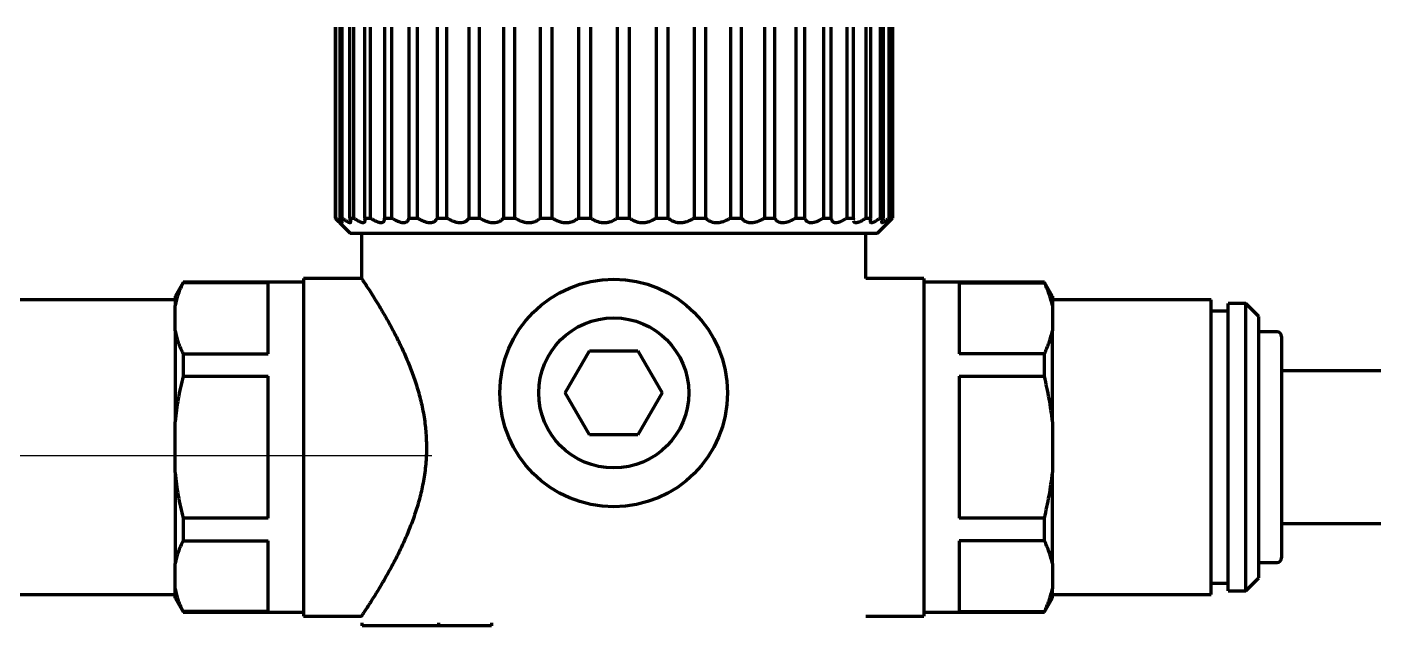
# Model space of a CAD drawing. Header units: inches. Extents: x -2983 to 7024, y 422 to 5529.
# Drawn here: x 6730.2 to 6818.8, y 2182.2 to 2221.4 of the extents above; entities that cross this region are included whole.
import ezdxf

# ---------------------------------------------------------------- set-up
doc = ezdxf.new("R2010")
doc.units = ezdxf.units.IN

# ---------------------------------------------------------------- blocks, each defined once
blk = doc.blocks.new('A$C773D0E90')
at = {"color": 4}
blk.add_line((-50, 0), (50, 0), dxfattribs=at)

msp = doc.modelspace()

# ---------------------------------------------------------------- linework, layer by layer
at = {"linetype": 'Continuous', "lineweight": 70}
for p, q in [((6750.395, 2221.392), (6750.395, 2208.892)), ((6750.451, 2208.892), (6750.451, 2221.392)), ((6750.694, 2221.392), (6750.694, 2208.892)), ((6750.861, 2208.892), (6750.861, 2221.392)), ((6751.341, 2221.392), (6751.341, 2208.892)), ((6751.617, 2208.892), (6751.617, 2221.392)), ((6752.326, 2221.392), (6752.326, 2208.892)), ((6752.703, 2208.892), (6752.703, 2221.392)), ((6753.627, 2221.392), (6753.627, 2208.892)), ((6754.1, 2208.892), (6754.1, 2221.392)), ((6755.22, 2221.392), (6755.22, 2208.892)), ((6755.779, 2208.892), (6755.779, 2221.392)), ((6757.074, 2221.392), (6757.074, 2208.892)), ((6757.708, 2208.892), (6757.708, 2221.392)), ((6759.153, 2221.392), (6759.153, 2208.892)), ((6759.85, 2208.892), (6759.85, 2221.392)), ((6761.416, 2221.392), (6761.416, 2208.892)), ((6762.162, 2208.892), (6762.162, 2221.392)), ((6763.82, 2221.392), (6763.82, 2208.892)), ((6764.6, 2208.892), (6764.6, 2221.392)), ((6766.317, 2221.392), (6766.317, 2208.892)), ((6767.117, 2208.892), (6767.117, 2221.392)), ((6768.859, 2221.392), (6768.859, 2208.892)), ((6769.663, 2208.892), (6769.663, 2221.392)), ((6771.396, 2221.392), (6771.396, 2208.892)), ((6772.189, 2208.892), (6772.189, 2221.392)), ((6773.88, 2221.392), (6773.88, 2208.892)), ((6774.645, 2208.892), (6774.645, 2221.392)), ((6776.261, 2221.392), (6776.261, 2208.892)), ((6776.984, 2208.892), (6776.984, 2221.392)), ((6778.494, 2221.392), (6778.494, 2208.892)), ((6779.16, 2208.892), (6779.16, 2221.392)), ((6780.534, 2221.392), (6780.534, 2208.892)), ((6781.132, 2208.892), (6781.132, 2221.392)), ((6782.343, 2221.392), (6782.343, 2208.892)), ((6782.86, 2208.892), (6782.86, 2221.392)), ((6783.884, 2221.392), (6783.884, 2208.892)), ((6784.31, 2208.892), (6784.31, 2221.392)), ((6785.129, 2221.392), (6785.129, 2208.892)), ((6785.456, 2208.892), (6785.456, 2221.392)), ((6786.052, 2221.392), (6786.052, 2208.892)), ((6786.274, 2208.892), (6786.274, 2221.392)), ((6786.636, 2221.392), (6786.636, 2208.892)), ((6786.748, 2208.892), (6786.748, 2221.392)), ((6786.87, 2221.392), (6786.87, 2208.892)), ((6786.874, 2208.892), (6786.874, 2221.392)), ((6750.395, 2208.892), (6750.451, 2208.892)), ((6750.674, 2208.592), (6751.374, 2207.892)), ((6750.694, 2208.892), (6750.861, 2208.892)), ((6751.341, 2208.892), (6751.617, 2208.892)), ((6752.326, 2208.892), (6752.703, 2208.892)), ((6753.627, 2208.892), (6754.1, 2208.892)), ((6755.22, 2208.892), (6755.779, 2208.892)), ((6757.074, 2208.892), (6757.708, 2208.892)), ((6759.153, 2208.892), (6759.85, 2208.892)), ((6761.416, 2208.892), (6762.162, 2208.892)), ((6763.82, 2208.892), (6764.6, 2208.892)), ((6766.317, 2208.892), (6767.117, 2208.892)), ((6768.859, 2208.892), (6769.663, 2208.892)), ((6771.396, 2208.892), (6772.189, 2208.892)), ((6773.88, 2208.892), (6774.645, 2208.892)), ((6776.261, 2208.892), (6776.984, 2208.892)), ((6778.494, 2208.892), (6779.16, 2208.892)), ((6780.534, 2208.892), (6781.132, 2208.892)), ((6782.343, 2208.892), (6782.86, 2208.892)), ((6783.884, 2208.892), (6784.31, 2208.892)), ((6784.31, 2208.892), (6784.298, 2208.784)), ((6785.129, 2208.892), (6785.456, 2208.892)), ((6785.874, 2207.892), (6786.874, 2208.892)), ((6786.052, 2208.892), (6786.274, 2208.892)), ((6786.636, 2208.892), (6786.748, 2208.892)), ((6786.874, 2208.892), (6786.87, 2208.892)), ((6751.374, 2207.892), (6785.874, 2207.892)), ((6752.124, 2207.892), (6752.124, 2204.942)), ((6785.124, 2204.942), (6785.124, 2207.892)), ((6748.324, 2204.942), (6748.324, 2193.892)), ((6752.124, 2204.942), (6748.324, 2204.942)), ((6788.924, 2204.942), (6785.124, 2204.942)), ((6788.924, 2204.942), (6788.924, 2182.842)), ((6740.449, 2204.692), (6739.924, 2203.783)), ((6740.449, 2204.658), (6740.449, 2204.692)), ((6748.324, 2204.692), (6740.449, 2204.692)), ((6746.024, 2204.658), (6740.449, 2204.658)), ((6746.024, 2200.013), (6746.024, 2204.658)), ((6796.8, 2204.692), (6788.924, 2204.692)), ((6791.224, 2204.658), (6791.224, 2200.013)), ((6791.224, 2204.658), (6796.8, 2204.658)), ((6796.8, 2204.692), (6796.8, 2204.658)), ((6797.324, 2203.783), (6796.8, 2204.692)), ((6739.924, 2203.542), (6729.524, 2203.542)), ((6739.924, 2203.783), (6739.924, 2203.168)), ((6739.924, 2201.503), (6739.924, 2203.168)), ((6797.324, 2203.783), (6797.324, 2203.168)), ((6807.724, 2203.542), (6797.324, 2203.542)), ((6797.324, 2203.168), (6797.324, 2201.503)), ((6807.724, 2184.242), (6807.724, 2203.542)), ((6808.824, 2184.492), (6808.824, 2203.292)), ((6809.974, 2203.292), (6808.824, 2203.292)), ((6809.974, 2184.492), (6809.974, 2203.292)), ((6810.824, 2202.442), (6809.974, 2203.292)), ((6808.824, 2202.792), (6807.724, 2202.792)), ((6810.824, 2185.342), (6810.824, 2202.442)), ((6739.924, 2201.503), (6739.924, 2195.557)), ((6797.324, 2195.557), (6797.324, 2201.503)), ((6812.024, 2201.442), (6810.824, 2201.442)), ((6812.324, 2201.142), (6812.324, 2186.642)), ((6740.449, 2200.013), (6746.024, 2200.013)), ((6740.449, 2200.013), (6740.449, 2198.537)), ((6765.449, 2197.442), (6767.037, 2200.192)), ((6767.037, 2200.192), (6770.212, 2200.192)), ((6770.212, 2200.192), (6771.8, 2197.442)), ((6796.8, 2200.013), (6791.224, 2200.013)), ((6796.8, 2198.537), (6796.8, 2200.013)), ((6818.823, 2198.892), (6812.324, 2198.892)), ((6740.449, 2198.537), (6746.024, 2198.537)), ((6746.024, 2189.247), (6746.024, 2198.537)), ((6791.224, 2198.537), (6791.224, 2189.247)), ((6791.224, 2198.537), (6796.8, 2198.537)), ((6767.037, 2194.692), (6765.449, 2197.442)), ((6771.8, 2197.442), (6770.212, 2194.692)), ((6739.924, 2192.227), (6739.924, 2195.557)), ((6797.324, 2195.557), (6797.324, 2192.227)), ((6770.212, 2194.692), (6767.037, 2194.692)), ((6748.324, 2193.892), (6748.324, 2182.842)), ((6739.924, 2192.227), (6739.924, 2186.281)), ((6797.324, 2186.281), (6797.324, 2192.227)), ((6746.024, 2189.247), (6740.449, 2189.247)), ((6740.449, 2189.247), (6740.449, 2187.771)), ((6796.8, 2189.247), (6791.224, 2189.247)), ((6796.8, 2187.771), (6796.8, 2189.247)), ((6812.324, 2188.892), (6818.823, 2188.892)), ((6740.449, 2187.771), (6746.024, 2187.771)), ((6746.024, 2183.126), (6746.024, 2187.771)), ((6791.224, 2187.771), (6791.224, 2183.126)), ((6796.8, 2187.771), (6791.224, 2187.771)), ((6739.924, 2184.616), (6739.924, 2186.281)), ((6797.324, 2186.281), (6797.324, 2184.616)), ((6810.824, 2186.342), (6812.024, 2186.342)), ((6739.924, 2184.001), (6739.924, 2184.616)), ((6797.324, 2184.001), (6797.324, 2184.616)), ((6807.724, 2184.992), (6808.824, 2184.992)), ((6808.824, 2184.492), (6809.974, 2184.492)), ((6809.974, 2184.492), (6810.824, 2185.342)), ((6729.524, 2184.242), (6739.924, 2184.242)), ((6739.924, 2184.001), (6740.449, 2183.092)), ((6796.8, 2183.092), (6797.324, 2184.001)), ((6797.324, 2184.242), (6807.724, 2184.242)), ((6746.024, 2183.126), (6740.449, 2183.126)), ((6740.449, 2183.126), (6740.449, 2183.092)), ((6740.449, 2183.092), (6748.324, 2183.092)), ((6748.324, 2182.842), (6752.124, 2182.842)), ((6785.124, 2182.842), (6788.924, 2182.842)), ((6788.924, 2183.092), (6796.8, 2183.092)), ((6791.224, 2183.126), (6796.8, 2183.126)), ((6796.8, 2183.092), (6796.8, 2183.126)), ((6752.155, 2182.192), (6752.155, 2182.392)), ((6757.155, 2182.192), (6752.155, 2182.192)), ((6757.155, 2182.392), (6757.155, 2182.192)), ((6760.619, 2182.192), (6757.155, 2182.192)), ((6760.619, 2182.392), (6760.619, 2182.192))]:
    msp.add_line(p, q, dxfattribs=at)
for radius in [7.45, 4.91]:
    msp.add_circle((6768.624, 2197.442), radius, dxfattribs=at)
for centre, start, end in [((6812.024, 2201.142), 0, 90), ((6812.024, 2186.642), 270, 0)]:
    msp.add_arc(centre, 0.3, start, end, dxfattribs=at)
for points, knots in [([(6750.674, 2208.592), (6750.674, 2208.592), (6750.667, 2208.599), (6750.648, 2208.621), (6750.64, 2208.63), (6750.625, 2208.645), (6750.62, 2208.651), (6750.609, 2208.663), (6750.603, 2208.669), (6750.572, 2208.703), (6750.542, 2208.735), (6750.5, 2208.78), (6750.491, 2208.79), (6750.473, 2208.809), (6750.445, 2208.839), (6750.416, 2208.87), (6750.395, 2208.892)], [0, 0, 0, 0, 0.249367, 0.249367, 0.374472, 0.374472, 0.437025, 0.437025, 0.499578, 0.499578, 0.749789, 0.749789, 0.812342, 0.812342, 0.874894, 1, 1, 1, 1]), ([(6750.451, 2208.892), (6750.5, 2208.848), (6750.546, 2208.808), (6750.609, 2208.754), (6750.63, 2208.737), (6750.659, 2208.713), (6750.669, 2208.705), (6750.688, 2208.69), (6750.697, 2208.683), (6750.74, 2208.649), (6750.77, 2208.629), (6750.806, 2208.607), (6750.817, 2208.601), (6750.831, 2208.596), (6750.835, 2208.594), (6750.843, 2208.593), (6750.846, 2208.592), (6750.86, 2208.592), (6750.865, 2208.599), (6750.863, 2208.617), (6750.862, 2208.621), (6750.859, 2208.63), (6750.854, 2208.645), (6750.846, 2208.662), (6750.831, 2208.689), (6750.823, 2208.704), (6750.803, 2208.736), (6750.792, 2208.753), (6750.755, 2208.808), (6750.726, 2208.848), (6750.694, 2208.892)], [0, 0, 0, 0, 0.125, 0.125, 0.1875, 0.1875, 0.21875, 0.21875, 0.25, 0.25, 0.375, 0.375, 0.4375, 0.4375, 0.46875, 0.46875, 0.5, 0.5, 0.625, 0.625, 0.65625, 0.65625, 0.6875, 0.75, 0.75, 0.8125, 0.8125, 0.875, 0.875, 1, 1, 1, 1]), ([(6750.861, 2208.892), (6750.916, 2208.848), (6750.969, 2208.808), (6751.045, 2208.754), (6751.07, 2208.737), (6751.106, 2208.713), (6751.118, 2208.705), (6751.141, 2208.69), (6751.152, 2208.683), (6751.208, 2208.649), (6751.247, 2208.629), (6751.299, 2208.607), (6751.315, 2208.601), (6751.337, 2208.596), (6751.344, 2208.594), (6751.357, 2208.593), (6751.364, 2208.592), (6751.392, 2208.592), (6751.408, 2208.599), (6751.42, 2208.617), (6751.422, 2208.621), (6751.425, 2208.63), (6751.428, 2208.645), (6751.428, 2208.662), (6751.425, 2208.689), (6751.421, 2208.704), (6751.412, 2208.736), (6751.406, 2208.753), (6751.384, 2208.808), (6751.365, 2208.848), (6751.341, 2208.892)], [0, 0, 0, 0, 0.125, 0.125, 0.1875, 0.1875, 0.21875, 0.21875, 0.25, 0.25, 0.375, 0.375, 0.4375, 0.4375, 0.46875, 0.46875, 0.5, 0.5, 0.625, 0.625, 0.65625, 0.65625, 0.6875, 0.75, 0.75, 0.8125, 0.8125, 0.875, 0.875, 1, 1, 1, 1]), ([(6751.617, 2208.892), (6751.677, 2208.848), (6751.737, 2208.808), (6751.823, 2208.754), (6751.851, 2208.737), (6751.893, 2208.713), (6751.907, 2208.705), (6751.934, 2208.69), (6751.948, 2208.683), (6752.014, 2208.649), (6752.063, 2208.629), (6752.129, 2208.607), (6752.15, 2208.601), (6752.18, 2208.596), (6752.19, 2208.594), (6752.208, 2208.593), (6752.217, 2208.592), (6752.259, 2208.592), (6752.286, 2208.599), (6752.312, 2208.617), (6752.317, 2208.621), (6752.325, 2208.63), (6752.337, 2208.645), (6752.345, 2208.662), (6752.353, 2208.689), (6752.355, 2208.704), (6752.356, 2208.736), (6752.355, 2208.753), (6752.349, 2208.808), (6752.34, 2208.848), (6752.326, 2208.892)], [0, 0, 0, 0, 0.125, 0.125, 0.1875, 0.1875, 0.21875, 0.21875, 0.25, 0.25, 0.375, 0.375, 0.4375, 0.4375, 0.46875, 0.46875, 0.5, 0.5, 0.625, 0.625, 0.65625, 0.65625, 0.6875, 0.75, 0.75, 0.8125, 0.8125, 0.875, 0.875, 1, 1, 1, 1]), ([(6752.703, 2208.892), (6752.768, 2208.848), (6752.833, 2208.808), (6752.928, 2208.754), (6752.959, 2208.737), (6753.006, 2208.713), (6753.022, 2208.705), (6753.053, 2208.69), (6753.068, 2208.683), (6753.143, 2208.649), (6753.2, 2208.629), (6753.28, 2208.607), (6753.306, 2208.601), (6753.343, 2208.596), (6753.355, 2208.594), (6753.379, 2208.593), (6753.39, 2208.592), (6753.445, 2208.592), (6753.482, 2208.599), (6753.522, 2208.617), (6753.529, 2208.621), (6753.543, 2208.63), (6753.563, 2208.645), (6753.579, 2208.662), (6753.597, 2208.689), (6753.605, 2208.704), (6753.617, 2208.736), (6753.621, 2208.753), (6753.631, 2208.808), (6753.631, 2208.848), (6753.627, 2208.892)], [0, 0, 0, 0, 0.125, 0.125, 0.1875, 0.1875, 0.21875, 0.21875, 0.25, 0.25, 0.375, 0.375, 0.4375, 0.4375, 0.46875, 0.46875, 0.5, 0.5, 0.625, 0.625, 0.65625, 0.65625, 0.6875, 0.75, 0.75, 0.8125, 0.8125, 0.875, 0.875, 1, 1, 1, 1]), ([(6754.1, 2208.892), (6754.168, 2208.848), (6754.236, 2208.808), (6754.338, 2208.754), (6754.372, 2208.737), (6754.423, 2208.713), (6754.44, 2208.705), (6754.474, 2208.69), (6754.491, 2208.683), (6754.574, 2208.649), (6754.638, 2208.629), (6754.73, 2208.607), (6754.76, 2208.601), (6754.804, 2208.596), (6754.818, 2208.594), (6754.846, 2208.593), (6754.86, 2208.592), (6754.926, 2208.592), (6754.973, 2208.599), (6755.025, 2208.617), (6755.035, 2208.621), (6755.055, 2208.63), (6755.082, 2208.645), (6755.106, 2208.662), (6755.135, 2208.689), (6755.147, 2208.704), (6755.17, 2208.736), (6755.179, 2208.753), (6755.204, 2208.808), (6755.215, 2208.848), (6755.22, 2208.892)], [0, 0, 0, 0, 0.125, 0.125, 0.1875, 0.1875, 0.21875, 0.21875, 0.25, 0.25, 0.375, 0.375, 0.4375, 0.4375, 0.46875, 0.46875, 0.5, 0.5, 0.625, 0.625, 0.65625, 0.65625, 0.6875, 0.75, 0.75, 0.8125, 0.8125, 0.875, 0.875, 1, 1, 1, 1]), ([(6755.779, 2208.892), (6755.849, 2208.848), (6755.92, 2208.808), (6756.027, 2208.754), (6756.062, 2208.737), (6756.117, 2208.713), (6756.135, 2208.705), (6756.171, 2208.69), (6756.189, 2208.683), (6756.278, 2208.649), (6756.348, 2208.629), (6756.45, 2208.607), (6756.484, 2208.601), (6756.533, 2208.596), (6756.55, 2208.594), (6756.581, 2208.593), (6756.597, 2208.592), (6756.673, 2208.592), (6756.73, 2208.599), (6756.794, 2208.617), (6756.806, 2208.621), (6756.83, 2208.63), (6756.865, 2208.645), (6756.896, 2208.662), (6756.934, 2208.689), (6756.952, 2208.704), (6756.985, 2208.736), (6756.999, 2208.753), (6757.039, 2208.808), (6757.059, 2208.848), (6757.074, 2208.892)], [0, 0, 0, 0, 0.125, 0.125, 0.1875, 0.1875, 0.21875, 0.21875, 0.25, 0.25, 0.375, 0.375, 0.4375, 0.4375, 0.46875, 0.46875, 0.5, 0.5, 0.625, 0.625, 0.65625, 0.65625, 0.6875, 0.75, 0.75, 0.8125, 0.8125, 0.875, 0.875, 1, 1, 1, 1]), ([(6757.708, 2208.892), (6757.779, 2208.848), (6757.85, 2208.808), (6757.96, 2208.754), (6757.997, 2208.737), (6758.053, 2208.713), (6758.072, 2208.705), (6758.11, 2208.69), (6758.129, 2208.683), (6758.223, 2208.649), (6758.297, 2208.629), (6758.407, 2208.607), (6758.444, 2208.601), (6758.498, 2208.596), (6758.516, 2208.594), (6758.551, 2208.593), (6758.569, 2208.592), (6758.654, 2208.592), (6758.718, 2208.599), (6758.792, 2208.617), (6758.807, 2208.621), (6758.835, 2208.63), (6758.876, 2208.645), (6758.914, 2208.662), (6758.962, 2208.689), (6758.984, 2208.704), (6759.026, 2208.736), (6759.045, 2208.753), (6759.099, 2208.808), (6759.128, 2208.848), (6759.153, 2208.892)], [0, 0, 0, 0, 0.125, 0.125, 0.1875, 0.1875, 0.21875, 0.21875, 0.25, 0.25, 0.375, 0.375, 0.4375, 0.4375, 0.46875, 0.46875, 0.5, 0.5, 0.625, 0.625, 0.65625, 0.65625, 0.6875, 0.75, 0.75, 0.8125, 0.8125, 0.875, 0.875, 1, 1, 1, 1]), ([(6759.85, 2208.892), (6759.919, 2208.848), (6759.991, 2208.808), (6760.101, 2208.754), (6760.139, 2208.737), (6760.196, 2208.713), (6760.215, 2208.705), (6760.254, 2208.69), (6760.273, 2208.683), (6760.37, 2208.649), (6760.447, 2208.629), (6760.563, 2208.607), (6760.602, 2208.601), (6760.66, 2208.596), (6760.679, 2208.594), (6760.717, 2208.593), (6760.736, 2208.592), (6760.828, 2208.592), (6760.899, 2208.599), (6760.982, 2208.617), (6760.998, 2208.621), (6761.031, 2208.63), (6761.078, 2208.645), (6761.121, 2208.662), (6761.177, 2208.689), (6761.204, 2208.704), (6761.254, 2208.736), (6761.278, 2208.753), (6761.344, 2208.808), (6761.383, 2208.848), (6761.416, 2208.892)], [0, 0, 0, 0, 0.125, 0.125, 0.1875, 0.1875, 0.21875, 0.21875, 0.25, 0.25, 0.375, 0.375, 0.4375, 0.4375, 0.46875, 0.46875, 0.5, 0.5, 0.625, 0.625, 0.65625, 0.65625, 0.6875, 0.75, 0.75, 0.8125, 0.8125, 0.875, 0.875, 1, 1, 1, 1]), ([(6762.162, 2208.892), (6762.23, 2208.848), (6762.299, 2208.808), (6762.409, 2208.754), (6762.446, 2208.737), (6762.503, 2208.713), (6762.522, 2208.705), (6762.561, 2208.69), (6762.58, 2208.683), (6762.678, 2208.649), (6762.757, 2208.629), (6762.876, 2208.607), (6762.916, 2208.601), (6762.977, 2208.596), (6762.997, 2208.594), (6763.037, 2208.593), (6763.056, 2208.592), (6763.154, 2208.592), (6763.23, 2208.599), (6763.321, 2208.617), (6763.339, 2208.621), (6763.374, 2208.63), (6763.426, 2208.645), (6763.475, 2208.662), (6763.537, 2208.689), (6763.568, 2208.704), (6763.626, 2208.736), (6763.653, 2208.753), (6763.731, 2208.808), (6763.778, 2208.848), (6763.82, 2208.892)], [0, 0, 0, 0, 0.125, 0.125, 0.1875, 0.1875, 0.21875, 0.21875, 0.25, 0.25, 0.375, 0.375, 0.4375, 0.4375, 0.46875, 0.46875, 0.5, 0.5, 0.625, 0.625, 0.65625, 0.65625, 0.6875, 0.75, 0.75, 0.8125, 0.8125, 0.875, 0.875, 1, 1, 1, 1]), ([(6764.6, 2208.892), (6764.664, 2208.848), (6764.731, 2208.808), (6764.837, 2208.754), (6764.873, 2208.737), (6764.928, 2208.713), (6764.947, 2208.705), (6764.985, 2208.69), (6765.005, 2208.683), (6765.101, 2208.649), (6765.18, 2208.629), (6765.301, 2208.607), (6765.342, 2208.601), (6765.404, 2208.596), (6765.424, 2208.594), (6765.465, 2208.593), (6765.486, 2208.592), (6765.587, 2208.592), (6765.666, 2208.599), (6765.763, 2208.617), (6765.782, 2208.621), (6765.819, 2208.63), (6765.875, 2208.645), (6765.928, 2208.662), (6765.997, 2208.689), (6766.03, 2208.704), (6766.094, 2208.736), (6766.125, 2208.753), (6766.214, 2208.808), (6766.268, 2208.848), (6766.317, 2208.892)], [0, 0, 0, 0, 0.125, 0.125, 0.1875, 0.1875, 0.21875, 0.21875, 0.25, 0.25, 0.375, 0.375, 0.4375, 0.4375, 0.46875, 0.46875, 0.5, 0.5, 0.625, 0.625, 0.65625, 0.65625, 0.6875, 0.75, 0.75, 0.8125, 0.8125, 0.875, 0.875, 1, 1, 1, 1]), ([(6767.117, 2208.892), (6767.176, 2208.848), (6767.238, 2208.808), (6767.338, 2208.754), (6767.373, 2208.737), (6767.426, 2208.713), (6767.444, 2208.705), (6767.481, 2208.69), (6767.5, 2208.683), (6767.593, 2208.649), (6767.67, 2208.629), (6767.79, 2208.607), (6767.831, 2208.601), (6767.893, 2208.596), (6767.914, 2208.594), (6767.955, 2208.593), (6767.976, 2208.592), (6768.079, 2208.592), (6768.16, 2208.599), (6768.26, 2208.617), (6768.28, 2208.621), (6768.32, 2208.63), (6768.378, 2208.645), (6768.434, 2208.662), (6768.507, 2208.689), (6768.543, 2208.704), (6768.612, 2208.736), (6768.646, 2208.753), (6768.743, 2208.808), (6768.803, 2208.848), (6768.859, 2208.892)], [0, 0, 0, 0, 0.125, 0.125, 0.1875, 0.1875, 0.21875, 0.21875, 0.25, 0.25, 0.375, 0.375, 0.4375, 0.4375, 0.46875, 0.46875, 0.5, 0.5, 0.625, 0.625, 0.65625, 0.65625, 0.6875, 0.75, 0.75, 0.8125, 0.8125, 0.875, 0.875, 1, 1, 1, 1]), ([(6769.663, 2208.892), (6769.716, 2208.848), (6769.773, 2208.808), (6769.865, 2208.754), (6769.897, 2208.737), (6769.947, 2208.713), (6769.964, 2208.705), (6769.999, 2208.69), (6770.016, 2208.683), (6770.105, 2208.649), (6770.179, 2208.629), (6770.296, 2208.607), (6770.336, 2208.601), (6770.397, 2208.596), (6770.417, 2208.594), (6770.458, 2208.593), (6770.479, 2208.592), (6770.581, 2208.592), (6770.663, 2208.599), (6770.765, 2208.617), (6770.785, 2208.621), (6770.826, 2208.63), (6770.885, 2208.645), (6770.944, 2208.662), (6771.02, 2208.689), (6771.057, 2208.704), (6771.131, 2208.736), (6771.166, 2208.753), (6771.27, 2208.808), (6771.335, 2208.848), (6771.396, 2208.892)], [0, 0, 0, 0, 0.125, 0.125, 0.1875, 0.1875, 0.21875, 0.21875, 0.25, 0.25, 0.375, 0.375, 0.4375, 0.4375, 0.46875, 0.46875, 0.5, 0.5, 0.625, 0.625, 0.65625, 0.65625, 0.6875, 0.75, 0.75, 0.8125, 0.8125, 0.875, 0.875, 1, 1, 1, 1]), ([(6772.189, 2208.892), (6772.234, 2208.848), (6772.285, 2208.808), (6772.368, 2208.754), (6772.397, 2208.737), (6772.443, 2208.713), (6772.458, 2208.705), (6772.49, 2208.69), (6772.506, 2208.683), (6772.588, 2208.649), (6772.658, 2208.629), (6772.769, 2208.607), (6772.807, 2208.601), (6772.866, 2208.596), (6772.886, 2208.594), (6772.926, 2208.593), (6772.945, 2208.592), (6773.045, 2208.592), (6773.126, 2208.599), (6773.228, 2208.617), (6773.248, 2208.621), (6773.289, 2208.63), (6773.349, 2208.645), (6773.408, 2208.662), (6773.486, 2208.689), (6773.524, 2208.704), (6773.6, 2208.736), (6773.637, 2208.753), (6773.745, 2208.808), (6773.814, 2208.848), (6773.88, 2208.892)], [0, 0, 0, 0, 0.125, 0.125, 0.1875, 0.1875, 0.21875, 0.21875, 0.25, 0.25, 0.375, 0.375, 0.4375, 0.4375, 0.46875, 0.46875, 0.5, 0.5, 0.625, 0.625, 0.65625, 0.65625, 0.6875, 0.75, 0.75, 0.8125, 0.8125, 0.875, 0.875, 1, 1, 1, 1]), ([(6774.645, 2208.892), (6774.683, 2208.848), (6774.725, 2208.808), (6774.798, 2208.754), (6774.823, 2208.737), (6774.864, 2208.713), (6774.877, 2208.705), (6774.906, 2208.69), (6774.92, 2208.683), (6774.995, 2208.649), (6775.058, 2208.629), (6775.162, 2208.607), (6775.197, 2208.601), (6775.253, 2208.596), (6775.271, 2208.594), (6775.309, 2208.593), (6775.328, 2208.592), (6775.423, 2208.592), (6775.501, 2208.599), (6775.601, 2208.617), (6775.621, 2208.621), (6775.661, 2208.63), (6775.721, 2208.645), (6775.78, 2208.662), (6775.858, 2208.689), (6775.896, 2208.704), (6775.973, 2208.736), (6776.011, 2208.753), (6776.121, 2208.808), (6776.192, 2208.848), (6776.261, 2208.892)], [0, 0, 0, 0, 0.125, 0.125, 0.1875, 0.1875, 0.21875, 0.21875, 0.25, 0.25, 0.375, 0.375, 0.4375, 0.4375, 0.46875, 0.46875, 0.5, 0.5, 0.625, 0.625, 0.65625, 0.65625, 0.6875, 0.75, 0.75, 0.8125, 0.8125, 0.875, 0.875, 1, 1, 1, 1]), ([(6776.984, 2208.892), (6777.013, 2208.848), (6777.047, 2208.808), (6777.107, 2208.754), (6777.129, 2208.737), (6777.163, 2208.713), (6777.175, 2208.705), (6777.2, 2208.69), (6777.212, 2208.683), (6777.277, 2208.649), (6777.333, 2208.629), (6777.427, 2208.607), (6777.459, 2208.601), (6777.51, 2208.596), (6777.528, 2208.594), (6777.563, 2208.593), (6777.58, 2208.592), (6777.669, 2208.592), (6777.743, 2208.599), (6777.839, 2208.617), (6777.858, 2208.621), (6777.897, 2208.63), (6777.954, 2208.645), (6778.012, 2208.662), (6778.088, 2208.689), (6778.126, 2208.704), (6778.203, 2208.736), (6778.24, 2208.753), (6778.351, 2208.808), (6778.423, 2208.848), (6778.494, 2208.892)], [0, 0, 0, 0, 0.125, 0.125, 0.1875, 0.1875, 0.21875, 0.21875, 0.25, 0.25, 0.375, 0.375, 0.4375, 0.4375, 0.46875, 0.46875, 0.5, 0.5, 0.625, 0.625, 0.65625, 0.65625, 0.6875, 0.75, 0.75, 0.8125, 0.8125, 0.875, 0.875, 1, 1, 1, 1]), ([(6779.16, 2208.892), (6779.18, 2208.848), (6779.206, 2208.808), (6779.252, 2208.754), (6779.269, 2208.737), (6779.296, 2208.713), (6779.306, 2208.705), (6779.326, 2208.69), (6779.337, 2208.683), (6779.39, 2208.649), (6779.439, 2208.629), (6779.521, 2208.607), (6779.549, 2208.601), (6779.595, 2208.596), (6779.611, 2208.594), (6779.642, 2208.593), (6779.658, 2208.592), (6779.739, 2208.592), (6779.807, 2208.599), (6779.897, 2208.617), (6779.915, 2208.621), (6779.952, 2208.63), (6780.006, 2208.645), (6780.061, 2208.662), (6780.135, 2208.689), (6780.172, 2208.704), (6780.246, 2208.736), (6780.283, 2208.753), (6780.392, 2208.808), (6780.463, 2208.848), (6780.534, 2208.892)], [0, 0, 0, 0, 0.125, 0.125, 0.1875, 0.1875, 0.21875, 0.21875, 0.25, 0.25, 0.375, 0.375, 0.4375, 0.4375, 0.46875, 0.46875, 0.5, 0.5, 0.625, 0.625, 0.65625, 0.65625, 0.6875, 0.75, 0.75, 0.8125, 0.8125, 0.875, 0.875, 1, 1, 1, 1]), ([(6781.132, 2208.892), (6781.142, 2208.848), (6781.158, 2208.808), (6781.189, 2208.754), (6781.202, 2208.737), (6781.222, 2208.713), (6781.229, 2208.705), (6781.245, 2208.69), (6781.253, 2208.683), (6781.295, 2208.649), (6781.334, 2208.629), (6781.402, 2208.607), (6781.427, 2208.601), (6781.466, 2208.596), (6781.48, 2208.594), (6781.507, 2208.593), (6781.521, 2208.592), (6781.592, 2208.592), (6781.654, 2208.599), (6781.736, 2208.617), (6781.753, 2208.621), (6781.786, 2208.63), (6781.837, 2208.645), (6781.888, 2208.662), (6781.957, 2208.689), (6781.992, 2208.704), (6782.063, 2208.736), (6782.098, 2208.753), (6782.203, 2208.808), (6782.273, 2208.848), (6782.343, 2208.892)], [0, 0, 0, 0, 0.125, 0.125, 0.1875, 0.1875, 0.21875, 0.21875, 0.25, 0.25, 0.375, 0.375, 0.4375, 0.4375, 0.46875, 0.46875, 0.5, 0.5, 0.625, 0.625, 0.65625, 0.65625, 0.6875, 0.75, 0.75, 0.8125, 0.8125, 0.875, 0.875, 1, 1, 1, 1]), ([(6782.86, 2208.892), (6782.86, 2208.848), (6782.866, 2208.808), (6782.883, 2208.754), (6782.89, 2208.737), (6782.902, 2208.713), (6782.907, 2208.705), (6782.917, 2208.69), (6782.923, 2208.683), (6782.952, 2208.649), (6782.982, 2208.629), (6783.036, 2208.607), (6783.055, 2208.601), (6783.087, 2208.596), (6783.099, 2208.594), (6783.121, 2208.593), (6783.133, 2208.592), (6783.194, 2208.592), (6783.247, 2208.599), (6783.32, 2208.617), (6783.334, 2208.621), (6783.364, 2208.63), (6783.41, 2208.645), (6783.457, 2208.662), (6783.52, 2208.689), (6783.553, 2208.704), (6783.618, 2208.736), (6783.651, 2208.753), (6783.751, 2208.808), (6783.817, 2208.848), (6783.884, 2208.892)], [0, 0, 0, 0, 0.125, 0.125, 0.1875, 0.1875, 0.21875, 0.21875, 0.25, 0.25, 0.375, 0.375, 0.4375, 0.4375, 0.46875, 0.46875, 0.5, 0.5, 0.625, 0.625, 0.65625, 0.65625, 0.6875, 0.75, 0.75, 0.8125, 0.8125, 0.875, 0.875, 1, 1, 1, 1]), ([(6784.31, 2208.696), (6784.312, 2208.689), (6784.315, 2208.683), (6784.331, 2208.649), (6784.35, 2208.629), (6784.388, 2208.607), (6784.403, 2208.601), (6784.427, 2208.596), (6784.436, 2208.594), (6784.454, 2208.593), (6784.463, 2208.592), (6784.511, 2208.592), (6784.555, 2208.599), (6784.617, 2208.617), (6784.63, 2208.621), (6784.656, 2208.63), (6784.695, 2208.645), (6784.737, 2208.662), (6784.793, 2208.689), (6784.822, 2208.704), (6784.882, 2208.736), (6784.912, 2208.753), (6785.003, 2208.808), (6785.066, 2208.848), (6785.129, 2208.892)], [0, 0, 0, 0, 0.037999, 0.037999, 0.198333, 0.198333, 0.278499, 0.278499, 0.318583, 0.318583, 0.358666, 0.358666, 0.519, 0.519, 0.559083, 0.559083, 0.599166, 0.679333, 0.679333, 0.7595, 0.7595, 0.839667, 0.839667, 1, 1, 1, 1]), ([(6785.456, 2208.892), (6785.437, 2208.848), (6785.423, 2208.808), (6785.409, 2208.754), (6785.405, 2208.737), (6785.402, 2208.713), (6785.402, 2208.705), (6785.401, 2208.69), (6785.401, 2208.683), (6785.404, 2208.649), (6785.412, 2208.629), (6785.434, 2208.607), (6785.443, 2208.601), (6785.459, 2208.596), (6785.465, 2208.594), (6785.478, 2208.593), (6785.484, 2208.592), (6785.519, 2208.592), (6785.553, 2208.599), (6785.604, 2208.617), (6785.614, 2208.621), (6785.635, 2208.63), (6785.668, 2208.645), (6785.703, 2208.662), (6785.752, 2208.689), (6785.777, 2208.704), (6785.829, 2208.736), (6785.856, 2208.753), (6785.937, 2208.808), (6785.994, 2208.848), (6786.052, 2208.892)], [0, 0, 0, 0, 0.125, 0.125, 0.1875, 0.1875, 0.21875, 0.21875, 0.25, 0.25, 0.375, 0.375, 0.4375, 0.4375, 0.46875, 0.46875, 0.5, 0.5, 0.625, 0.625, 0.65625, 0.65625, 0.6875, 0.75, 0.75, 0.8125, 0.8125, 0.875, 0.875, 1, 1, 1, 1]), ([(6786.274, 2208.892), (6786.246, 2208.848), (6786.222, 2208.808), (6786.192, 2208.754), (6786.184, 2208.737), (6786.173, 2208.713), (6786.17, 2208.705), (6786.164, 2208.69), (6786.161, 2208.683), (6786.15, 2208.649), (6786.147, 2208.629), (6786.152, 2208.607), (6786.156, 2208.601), (6786.164, 2208.596), (6786.167, 2208.594), (6786.174, 2208.593), (6786.177, 2208.592), (6786.199, 2208.592), (6786.222, 2208.599), (6786.259, 2208.617), (6786.267, 2208.621), (6786.283, 2208.63), (6786.309, 2208.645), (6786.337, 2208.662), (6786.376, 2208.689), (6786.397, 2208.704), (6786.441, 2208.736), (6786.464, 2208.753), (6786.534, 2208.808), (6786.584, 2208.848), (6786.636, 2208.892)], [0, 0, 0, 0, 0.125, 0.125, 0.1875, 0.1875, 0.21875, 0.21875, 0.25, 0.25, 0.375, 0.375, 0.4375, 0.4375, 0.46875, 0.46875, 0.5, 0.5, 0.625, 0.625, 0.65625, 0.65625, 0.6875, 0.75, 0.75, 0.8125, 0.8125, 0.875, 0.875, 1, 1, 1, 1]), ([(6786.748, 2208.892), (6786.711, 2208.848), (6786.678, 2208.808), (6786.634, 2208.754), (6786.621, 2208.737), (6786.602, 2208.713), (6786.596, 2208.705), (6786.585, 2208.69), (6786.58, 2208.683), (6786.555, 2208.649), (6786.541, 2208.629), (6786.53, 2208.607), (6786.528, 2208.601), (6786.527, 2208.596), (6786.527, 2208.594), (6786.528, 2208.593), (6786.529, 2208.592), (6786.536, 2208.592), (6786.548, 2208.599), (6786.572, 2208.617), (6786.577, 2208.621), (6786.588, 2208.63), (6786.606, 2208.645), (6786.626, 2208.662), (6786.656, 2208.689), (6786.672, 2208.704), (6786.707, 2208.736), (6786.725, 2208.753), (6786.783, 2208.808), (6786.825, 2208.848), (6786.87, 2208.892)], [0, 0, 0, 0, 0.125, 0.125, 0.1875, 0.1875, 0.21875, 0.21875, 0.25, 0.25, 0.375, 0.375, 0.4375, 0.4375, 0.46875, 0.46875, 0.5, 0.5, 0.625, 0.625, 0.65625, 0.65625, 0.6875, 0.75, 0.75, 0.8125, 0.8125, 0.875, 0.875, 1, 1, 1, 1]), ([(6752.124, 2204.942), (6752.124, 2204.942), (6752.137, 2204.923), (6752.188, 2204.847), (6752.225, 2204.791), (6752.299, 2204.68), (6752.326, 2204.638), (6752.372, 2204.569), (6752.396, 2204.532), (6752.421, 2204.493), (6752.439, 2204.467), (6752.447, 2204.453), (6752.529, 2204.329), (6752.611, 2204.202), (6752.792, 2203.919), (6752.891, 2203.762), (6753.051, 2203.504), (6753.106, 2203.415), (6753.191, 2203.275), (6753.234, 2203.204), (6753.279, 2203.13), (6753.308, 2203.081), (6753.323, 2203.056), (6753.458, 2202.83), (6753.583, 2202.617), (6753.839, 2202.169), (6753.97, 2201.933), (6754.235, 2201.438), (6754.37, 2201.178), (6754.539, 2200.839), (6754.573, 2200.77), (6754.64, 2200.632), (6754.74, 2200.422), (6754.839, 2200.208), (6755.035, 2199.773), (6755.162, 2199.474), (6755.406, 2198.858), (6755.523, 2198.54), (6755.686, 2198.047), (6755.739, 2197.88), (6755.815, 2197.625), (6755.84, 2197.54), (6755.876, 2197.41), (6755.888, 2197.367), (6755.911, 2197.28), (6755.923, 2197.236), (6756.025, 2196.843), (6756.104, 2196.489), (6756.233, 2195.769), (6756.284, 2195.403), (6756.327, 2194.938), (6756.334, 2194.845), (6756.347, 2194.657), (6756.353, 2194.563), (6756.366, 2194.28), (6756.371, 2194.091), (6756.371, 2193.712), (6756.367, 2193.524), (6756.35, 2193.15), (6756.337, 2192.964), (6756.287, 2192.41), (6756.238, 2192.046), (6756.142, 2191.506), (6756.106, 2191.327), (6756.048, 2191.06), (6756.028, 2190.972), (6755.986, 2190.795), (6755.964, 2190.707), (6755.851, 2190.269), (6755.75, 2189.93), (6755.532, 2189.271), (6755.415, 2188.951), (6755.231, 2188.484), (6755.168, 2188.33), (6755.072, 2188.103), (6755.04, 2188.028), (6754.975, 2187.878), (6754.942, 2187.805), (6754.778, 2187.439), (6754.644, 2187.158), (6754.377, 2186.619), (6754.242, 2186.36), (6753.976, 2185.864), (6753.845, 2185.626), (6753.699, 2185.371), (6753.683, 2185.343), (6753.651, 2185.287), (6753.603, 2185.204), (6753.493, 2185.015), (6753.402, 2184.86), (6753.224, 2184.562), (6753.111, 2184.377), (6752.899, 2184.035), (6752.799, 2183.878), (6752.663, 2183.664), (6752.62, 2183.596), (6752.558, 2183.501), (6752.538, 2183.47), (6752.509, 2183.425), (6752.499, 2183.41), (6752.48, 2183.381), (6752.397, 2183.253), (6752.328, 2183.149), (6752.229, 2182.998), (6752.191, 2182.941), (6752.139, 2182.864), (6752.125, 2182.843), (6752.124, 2182.842), (6752.124, 2182.842), (6752.124, 2182.842)], [0, 0, 0, 0, 0.031224, 0.031224, 0.062447, 0.062447, 0.078059, 0.078059, 0.085865, 0.089768, 0.089768, 0.093671, 0.093671, 0.124895, 0.124895, 0.156118, 0.156118, 0.17173, 0.17173, 0.179536, 0.183439, 0.183439, 0.187342, 0.187342, 0.218566, 0.218566, 0.249789, 0.249789, 0.281013, 0.281013, 0.288819, 0.288819, 0.296625, 0.312237, 0.312237, 0.34346, 0.34346, 0.374684, 0.374684, 0.390296, 0.390296, 0.398102, 0.398102, 0.402005, 0.402005, 0.405908, 0.405908, 0.437131, 0.437131, 0.468355, 0.468355, 0.476161, 0.476161, 0.483967, 0.483967, 0.499578, 0.499578, 0.51519, 0.51519, 0.530802, 0.530802, 0.562026, 0.562026, 0.577638, 0.577638, 0.585444, 0.585444, 0.593249, 0.593249, 0.624473, 0.624473, 0.655697, 0.655697, 0.671309, 0.671309, 0.679114, 0.679114, 0.68692, 0.68692, 0.718144, 0.718144, 0.749368, 0.749368, 0.780591, 0.780591, 0.784494, 0.784494, 0.788397, 0.796203, 0.811815, 0.811815, 0.843039, 0.843039, 0.874262, 0.874262, 0.889874, 0.889874, 0.89768, 0.89768, 0.901583, 0.901583, 0.905486, 0.93671, 0.93671, 0.967933, 0.967933, 0.999157, 0.999157, 1, 1, 1, 1]), ([(6740.449, 2204.658), (6740.327, 2204.413), (6740.22, 2204.166), (6740.043, 2203.67), (6739.973, 2203.42), (6739.924, 2203.168)], [0, 0, 0, 0, 0.5, 0.5, 1, 1, 1, 1]), ([(6797.324, 2203.168), (6797.275, 2203.42), (6797.205, 2203.67), (6797.028, 2204.166), (6796.921, 2204.413), (6796.8, 2204.658)], [0, 0, 0, 0, 0.5, 0.5, 1, 1, 1, 1]), ([(6739.924, 2201.503), (6739.973, 2201.251), (6740.043, 2201.002), (6740.22, 2200.505), (6740.327, 2200.259), (6740.449, 2200.013)], [0, 0, 0, 0, 0.5, 0.5, 1, 1, 1, 1]), ([(6796.8, 2200.013), (6796.921, 2200.259), (6797.028, 2200.505), (6797.205, 2201.002), (6797.275, 2201.251), (6797.324, 2201.503)], [0, 0, 0, 0, 0.5, 0.5, 1, 1, 1, 1]), ([(6740.449, 2198.537), (6740.327, 2198.047), (6740.22, 2197.553), (6740.043, 2196.56), (6739.973, 2196.061), (6739.924, 2195.557)], [0, 0, 0, 0, 0.5, 0.5, 1, 1, 1, 1]), ([(6797.324, 2195.557), (6797.275, 2196.061), (6797.205, 2196.56), (6797.028, 2197.553), (6796.921, 2198.047), (6796.8, 2198.537)], [0, 0, 0, 0, 0.5, 0.5, 1, 1, 1, 1]), ([(6739.924, 2192.227), (6739.973, 2191.723), (6740.043, 2191.224), (6740.22, 2190.231), (6740.327, 2189.737), (6740.449, 2189.247)], [0, 0, 0, 0, 0.5, 0.5, 1, 1, 1, 1]), ([(6796.8, 2189.247), (6796.921, 2189.737), (6797.028, 2190.231), (6797.205, 2191.224), (6797.275, 2191.723), (6797.324, 2192.227)], [0, 0, 0, 0, 0.5, 0.5, 1, 1, 1, 1]), ([(6740.449, 2187.771), (6740.327, 2187.526), (6740.22, 2187.279), (6740.043, 2186.783), (6739.973, 2186.533), (6739.924, 2186.281)], [0, 0, 0, 0, 0.5, 0.5, 1, 1, 1, 1]), ([(6797.324, 2186.281), (6797.275, 2186.533), (6797.205, 2186.783), (6797.028, 2187.279), (6796.921, 2187.526), (6796.8, 2187.771)], [0, 0, 0, 0, 0.5, 0.5, 1, 1, 1, 1]), ([(6739.924, 2184.616), (6739.973, 2184.364), (6740.043, 2184.114), (6740.22, 2183.618), (6740.327, 2183.371), (6740.449, 2183.126)], [0, 0, 0, 0, 0.5, 0.5, 1, 1, 1, 1]), ([(6796.8, 2183.126), (6796.921, 2183.371), (6797.028, 2183.618), (6797.205, 2184.114), (6797.275, 2184.364), (6797.324, 2184.616)], [0, 0, 0, 0, 0.5, 0.5, 1, 1, 1, 1])]:
    msp.add_open_spline(points, degree=3, knots=knots, dxfattribs=at)

# ---------------------------------------------------------------- block references
msp.add_blockref('A$C773D0E90', (6706.724, 2193.343))

doc.saveas('drawing.dxf')
